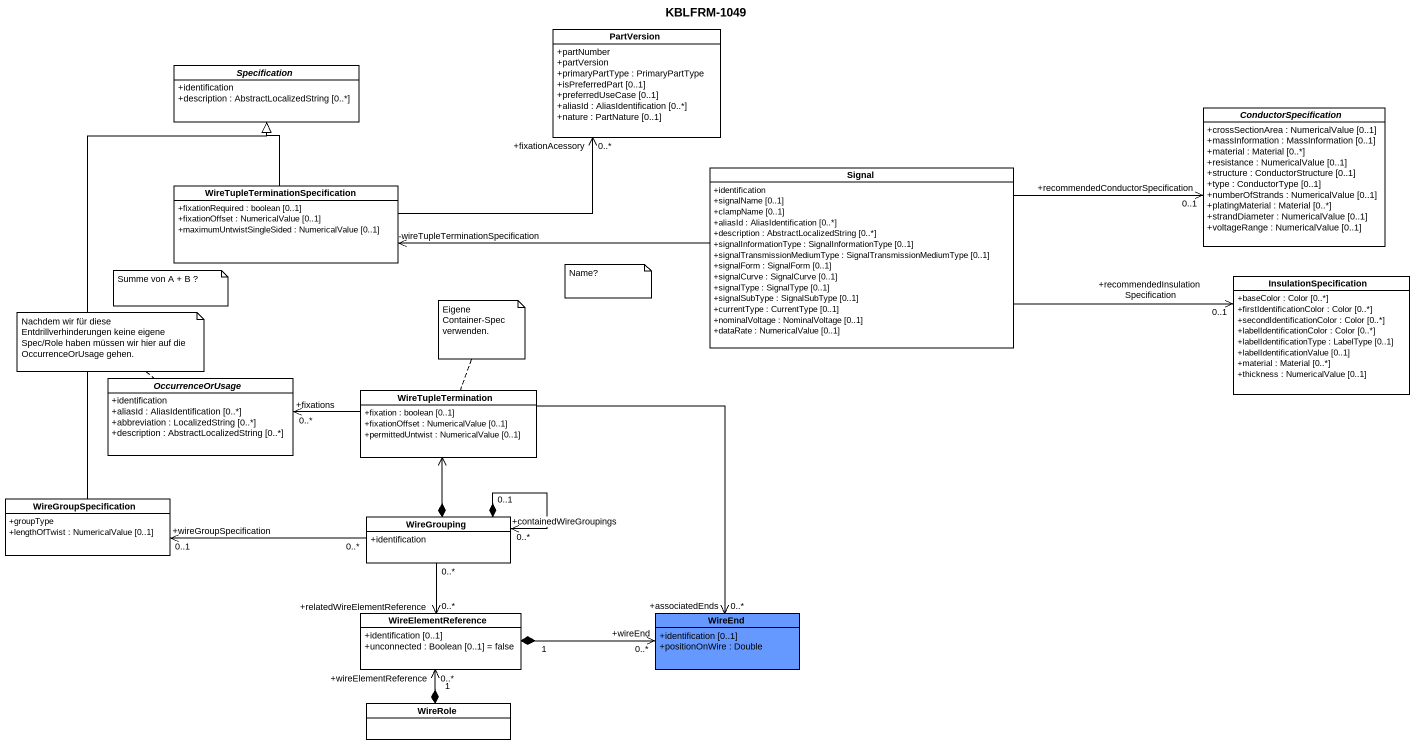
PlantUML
@startuml
title KBLFRM-1049
hide circle
hide empty members
skinparam classAttributeIconSize 0
class PartVersion {
  +partNumber
  +partVersion
  +primaryPartType : PrimaryPartType
  +isPreferredPart [0..1]
  +preferredUseCase [0..1]
  +aliasId : AliasIdentification [0..*]
  +nature : PartNature [0..1]
}
abstract class Specification {
  +identification
  +description : AbstractLocalizedString [0..*]
}
abstract class ConductorSpecification {
  +crossSectionArea : NumericalValue [0..1]
  +massInformation : MassInformation [0..1]
  +material : Material [0..*]
  +resistance : NumericalValue [0..1]
  +structure : ConductorStructure [0..1]
  +type : ConductorType [0..1]
  +numberOfStrands : NumericalValue [0..1]
  +platingMaterial : Material [0..*]
  +strandDiameter : NumericalValue [0..1]
  +voltageRange : NumericalValue [0..1]
}
class Signal {
  +identification
  +signalName [0..1]
  +clampName [0..1]
  +aliasId : AliasIdentification [0..*]
  +description : AbstractLocalizedString [0..*]
  +signalInformationType : SignalInformationType [0..1]
  +signalTransmissionMediumType : SignalTransmissionMediumType [0..1]
  +signalForm : SignalForm [0..1]
  +signalCurve : SignalCurve [0..1]
  +signalType : SignalType [0..1]
  +signalSubType : SignalSubType [0..1]
  +currentType : CurrentType [0..1]
  +nominalVoltage : NominalVoltage [0..1]
  +dataRate : NumericalValue [0..1]
}
class "WireTupleTerminationSpecification" as WireTupleTerminationSpecific {
  +fixationRequired : boolean [0..1]
  +fixationOffset : NumericalValue [0..1]
  +maximumUntwistSingleSided : NumericalValue [0..1]
}
class InsulationSpecification {
  +baseColor : Color [0..*]
  +firstIdentificationColor : Color [0..*]
  +secondIdentificationColor : Color [0..*]
  +labelIdentificationColor : Color [0..*]
  +labelIdentificationType : LabelType [0..1]
  +labelIdentificationValue [0..1]
  +material : Material [0..*]
  +thickness : NumericalValue [0..1]
}
abstract class OccurrenceOrUsage {
  +identification
  +aliasId : AliasIdentification [0..*]
  +abbreviation : LocalizedString [0..*]
  +description : AbstractLocalizedString [0..*]
}
class WireTupleTermination {
  +fixation : boolean [0..1]
  +fixationOffset : NumericalValue [0..1]
  +permittedUntwist : NumericalValue [0..1]
}
class WireGroupSpecification {
  +groupType
  +lengthOfTwist : NumericalValue [0..1]
}
class WireGrouping {
  +identification
}
class WireElementReference {
  +identification [0..1]
  +unconnected : Boolean [0..1] = false
}
class WireEnd #6699FF {
  +identification [0..1]
  +positionOnWire : Double
}
class WireRole
Signal -right-> "+recommendedConductorSpecification\n0..1" ConductorSpecification
Signal -left-> "-wireTupleTerminationSpecification" WireTupleTerminationSpecific
Signal -right-> "+recommendedInsulationSpecification\n0..1" InsulationSpecification
WireTupleTerminationSpecific -right-> "+fixationAcessory\n0..*" PartVersion
WireTupleTerminationSpecific -up-|> Specification
WireTupleTermination -left-> "0..*\n+fixations" OccurrenceOrUsage
WireTupleTermination --> "+associatedEnds\n0..*" WireEnd
WireGroupSpecification -up-|> Specification
WireGrouping *-up-> WireTupleTermination
WireGrouping "0..*" -left-> "+wireGroupSpecification\n0..1" WireGroupSpecification
WireGrouping "0..1" *--> "+containedWireGroupings\n0..*" WireGrouping
WireGrouping "0..*" --> "+relatedWireElementReference\n0..*" WireElementReference
WireElementReference "1" *-right-> "+wireEnd\n0..*" WireEnd
WireRole "1" *-up-> "+wireElementReference\n0..*" WireElementReference
note as N1
  Summe von A + B ?
end note
note top of WireTupleTermination : Eigene Container-Spec verwenden.
note as N3
  Name?
end note
note top of OccurrenceOrUsage : Nachdem wir für diese Entdrillverhinderungen keine eigene Spec/Role haben müssen wir hier auf die OccurrenceOrUsage gehen.
@enduml
